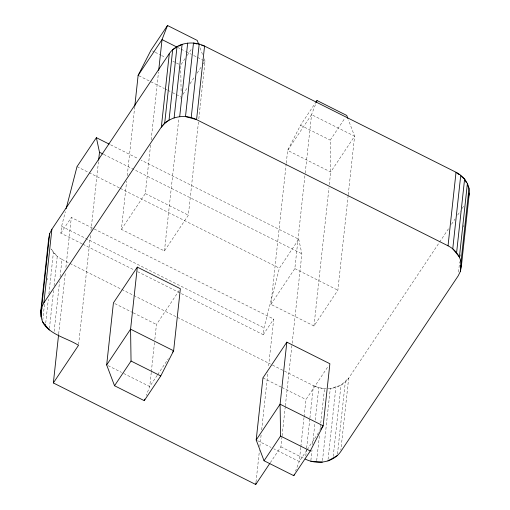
<?xml version="1.0" encoding="UTF-8"?>
<svg xmlns="http://www.w3.org/2000/svg" width="510" height="510" viewBox="0 0 510 510"><rect width="100%" height="100%" fill="white"/><g stroke="black" fill="none" stroke-linecap="round" stroke-linejoin="round"><path stroke-width="0.38" stroke-dasharray="2.55 1.91" d="M42.77 320.21L44.485 304.394M47.149 279.882L47.322 278.301M45.741 323.028L48.316 299.306M48.915 293.773L53.384 252.648L50.987 248.88M49.425 328.402L53.55 290.445M54.06 285.702L57.241 256.447L51.064 248.835M82.148 243.863L60.849 233.172L61.595 226.281L65.35 211.752M54.149 331.404L59.562 281.59M60.078 276.841L61.965 259.443L57.241 256.447L53.384 252.648M58.688 333.865L65.312 272.907M65.911 267.361L71.33 217.483L273.711 319.03L268.464 367.327M78.604 344.511L90.461 235.352M90.978 230.609L98.462 161.753M198.473 122.005L188.349 215.182L164.449 250.952L121.405 229.353L126.639 181.19M127.239 175.663L134.697 106.966M121.405 229.353L145.312 193.583L150.629 144.63M151.145 139.893L158.521 71.986M151.253 372.408L149.717 386.542L146.268 395.454M151.336 371.624L154.498 342.561M154.836 339.418L156.455 324.494L179.035 290.713M164.449 250.952L178.857 118.294M181.005 98.557L181.177 96.977L171.296 92.017M198.817 118.849L205.077 61.206L203.955 58.236M137.541 271.651L263.23 334.719L263.976 327.828L279.397 268.183L298.752 239.228L141.104 160.127M348.164 195.451L337.869 290.209L313.969 325.973L270.925 304.381L286.193 163.825M286.276 163.034L287.653 150.399L300.505 125.224L315.276 103.122M255.994 482.122L259.437 450.457M259.864 446.499L261.152 434.622M261.668 429.873L267.948 372.077M270.925 304.381L294.831 268.611L305.12 173.853M305.209 173.062L311.553 114.629L315.862 103.492M270.306 462.704L280.902 446.849L282.017 436.566M282.1 435.776L285.281 406.521M285.364 405.731L292.071 344.027M292.153 343.23L301.869 253.801L298.752 239.228M300.772 447.429L299.236 461.569L295.5 471.221M300.855 446.645L304.017 417.582M304.1 416.797L305.974 399.515L328.108 366.397M313.969 325.973L328.975 187.788M329.32 184.633L330.697 171.998L330.231 140.142L345.002 118.039M305.783 455.997L306.561 448.883M306.644 448.092L309.825 418.831M309.908 418.041L313.433 385.624L271.135 364.401M310.883 460.428L311.999 450.151M312.604 444.612L314.919 423.262M315.263 420.1L318.788 387.676L313.433 385.624C325.15 391.144 340.922 389.302 348.668 378.165L439.167 242.747M316.691 460.651L319.521 434.552M319.955 430.599L320.21 428.228M320.299 427.437L324.507 388.69L318.788 387.676M348.253 194.661L354.597 136.227L348.426 119.895M322.486 460.562L330.301 388.601L340.967 385.203L348.668 378.165L340.852 450.12M328.064 459.382L335.88 387.421M333.234 456.373L340.967 385.203M337.48 454.027L345.302 382.067M458.535 272.04L459.65 261.764M460.256 256.224L460.428 254.643M463.431 226.969L463.603 225.388M60.849 233.172L71.33 217.483M185.053 58.618L180.712 65.121L181.107 92.195M187.227 55.367L192.009 48.22M182.943 94.325L187.374 87.701M190.026 83.729L194.457 77.106M197.109 73.128L201.539 66.504M203.311 63.858L205.077 61.206L191.671 54.481M157.246 375.283L149.717 386.542L122.196 372.733M157.686 374.62L168.313 358.721M263.23 334.719L273.711 319.03M439.607 242.084L448.876 228.219M451.528 224.253L455.06 218.969M457.706 215.003L460.358 211.044M462.124 208.399L463.89 205.759M306.765 450.304L299.236 461.569L273.832 448.819M307.205 449.642L319.598 431.097M177.563 47.398L180.381 48.813M181.088 49.17L185.321 51.293M186.029 51.644L190.969 54.124M152.401 50.917L154.524 51.982M155.231 52.332L160.892 55.176M161.6 55.533L165.138 57.305M172.922 61.213L175.759 62.634M176.466 62.991L179.297 64.413M300.505 125.224L330.231 140.142M138.835 75.735L164.239 88.479M164.947 88.829L167.063 89.894M167.764 90.251L170.589 91.666M110.574 144.808L138.267 158.706M103.753 154.396L301.869 253.801M145.312 193.583L188.349 215.182M294.831 268.611L337.869 290.209M77.016 166.642L88.377 172.342M89.091 172.699L119.62 188.018M120.334 188.375L279.397 268.183M61.595 226.281L263.976 327.828M82.862 244.22L133.99 269.873M61.965 259.443L176.69 317.01M177.403 317.367L270.427 364.044M114.826 303.603L132.466 312.458M133.174 312.808L156.455 324.494M262.937 377.916L281.278 387.122M281.985 387.479L305.974 399.515M280.902 446.849L305.439 459.166M108.088 365.657L121.495 372.383M257.607 440.678L271.014 447.404M200.028 47.844L202.833 55.265M311.553 114.629L287.653 150.399L330.697 171.998L354.597 136.227L311.553 114.629"/><path stroke-width="0.76" d="M49.457 236.723L49.661 233.727L51.892 229.251L169.32 53.544C177.034 42.559 192.965 40.309 204.561 46.085L456.023 172.259C463.794 176.167 469.812 184.199 469.308 193.162L461.32 266.704L460.339 271.524L458.107 275.993L340.68 451.701C332.966 462.691 317.035 464.942 305.439 459.166M41.603 311.476L41.004 317.01L40.692 312.088L48.679 238.546L49.661 233.727L41.673 307.269C40.507 313.892 40.692 320.911 45.396 326.19C54.143 335.816 67.773 338.595 78.521 345.302L53.359 382.953L255.739 484.5L269.86 463.361M41.865 309.105L42.037 307.524M40.692 312.088L41.673 307.269L43.905 302.793L51.892 229.251M45.396 326.19L45.569 324.609M53.359 382.953L58.605 334.662M98.634 160.172L99.495 152.254L96.371 137.681L109.153 144.094M106.673 364.95L113.418 302.895L137.317 267.125L180.362 288.724L173.623 350.778L160.771 375.947L144.26 400.656L114.533 385.738L106.673 364.95L130.579 329.179L137.317 267.125M134.787 106.176L138.133 75.378L150.986 50.203L167.49 25.5L197.223 40.417L198.626 44.128M158.693 70.405L162.033 39.608L167.49 25.5M169.32 53.544L161.332 127.086L43.905 302.793M461.32 266.704C461.824 257.741 455.806 249.709 448.035 245.801L196.567 119.627C184.83 113.755 169.371 116.229 161.332 127.086L164.698 123.184L172.692 49.642L175.383 48.112M177.027 46.506L169.033 120.041L164.698 123.184M174.12 117.829L182.108 44.287L178.742 46.2M179.698 116.65L187.686 43.108M191.212 117.568L199.2 44.026M256.192 439.971L262.937 377.916L286.837 342.153L329.881 363.745L323.142 425.799L310.29 450.974L293.779 475.677L264.052 460.759L256.192 439.971L280.098 404.2L286.837 342.153M255.739 484.5L255.905 482.919M448.035 245.801L456.023 172.259L459.089 174.688M460.747 175.261L452.759 248.803L459.414 256.995L467.402 183.453M456.616 252.597L464.604 179.055L461.537 176.632M461.027 265.194L460.339 271.524L461.008 261.777L468.996 188.235L467.307 184.703M468.467 197.293L469.308 193.162M66.141 208.692L77.016 166.642L96.371 137.681M144.26 400.656L144.834 399.171M316.436 102.006L317.01 100.521L346.743 115.439L347.865 118.409M293.779 475.677L294.353 474.192M138.133 75.378L162.033 39.608L176.855 47.041M114.533 385.738L131.044 361.035L130.579 329.179L173.623 350.778L172.737 352.098M315.709 102.472L317.01 100.521M264.052 460.759L280.564 436.056L280.098 404.2L323.142 425.799L320.93 429.108M327.892 460.964L337.308 455.608M310.8 461.219L322.314 462.143M197.172 44.038L193.481 43.019L185.493 116.56L196.567 119.627L204.561 46.085L201.603 45.269M99.495 152.254L103.039 154.039M131.044 361.035L160.771 375.947M280.564 436.056L310.29 450.974M42.598 321.791L49.253 329.989M464.604 179.055L466.293 182.586"/></g></svg>
